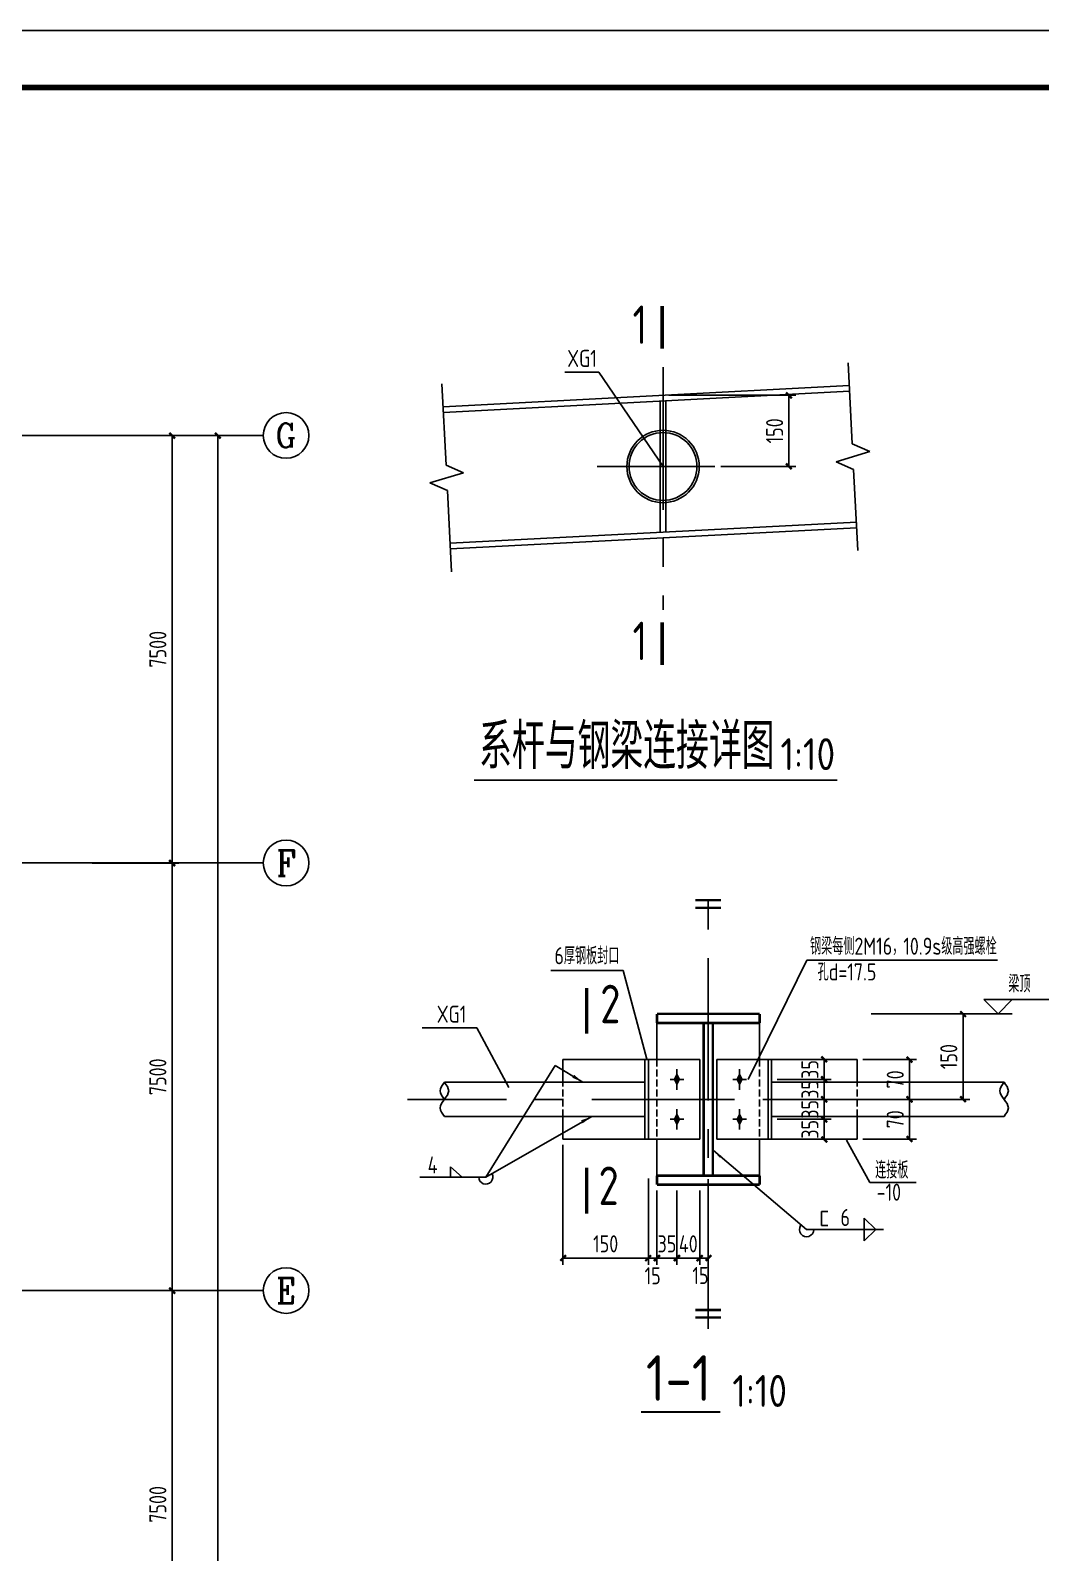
# Model space of a CAD drawing. Header units: millimetres. Extents: x 865490 to 879904, y 39442 to 44891.
# Drawn here: x 871184.9 to 871362.1, y 39777 to 40044 of the extents above; entities that cross this region are included whole.
import ezdxf
from ezdxf.enums import TextEntityAlignment as Align

# ---------------------------------------------------------------- set-up
doc = ezdxf.new("R2010")
doc.units = ezdxf.units.MM
doc.header["$LTSCALE"] = 1000
doc.header["$MEASUREMENT"] = 0
for name, pattern in [('2', [11.4, 9, -0.9, 0.6, -0.9]), ('CENTER', [2, 1.25, -0.25, 0.25, -0.25]), ('DASH', [0.35, 0.25, -0.1]), ('DASHED', [117.236842, 78.157895, -39.078947]), ('DOTE', [2.42, 2, -0.2, 0.02, -0.2])]:
    doc.linetypes.add(name, pattern=pattern)
doc.layers.add('1', color=4, linetype='Continuous', lineweight=70)
for name, color, linetype in [('1000', 2, 'Continuous'), ('11', 134, 'Continuous'), ('AXIS', 3, 'Continuous'), ('AXIS_TEXT', 7, 'Continuous'), ('BEAM', 4, 'DASHED'), ('COLUMN', 9, 'Continuous'), ('DIM', 7, 'Continuous'), ('DOTE', 1, 'DOTE'), ('M_Prof', 2, 'Continuous'), ('THIN', 7, 'Continuous'), ('尺寸标注', 7, 'Continuous'), ('文字', 7, 'Continuous'), ('标注', 7, 'Continuous'), ('梁－点划线', 253, '2'), ('焊缝标注', 3, 'Continuous')]:
    doc.layers.add(name, color=color, linetype=linetype)
doc.styles.add('_TCH_AXIS', font='COMPLEX', dxfattribs={"bigfont": 'GBCBIG'})
doc.styles.add('COMPLEX', font='COMPLEX')
doc.styles.add('GBHZ', font='gbenor.shx', dxfattribs={"width": 0.9, "bigfont": 'gbcbig.shx'})
doc.dimstyles.new('Y10', dxfattribs={"dimscale": 0, "dimtxt": 3, "dimasz": 0.01, "dimexe": 1.2, "dimexo": 1, "dimgap": 1, "dimtad": 1, "dimdec": 0, "dimlfac": 10, "dimzin": 0, "dimdsep": 46, "dimtxsty": 'GBHZ', "dimblk1": 'DX', "dimblk2": 'DX', "dimsah": 1, "dimcen": 0.09, "dimdle": 1, "dimadec": 0, "dimazin": 0, "dimtfac": 1, "dimtdec": 0, "dimtix": 1, "dimtmove": 2, "dimatfit": 3, "dimldrblk": 'DX', "dimfxl": 0, "dimtolj": 1, "dimtzin": 0, "dimarcsym": 0})
doc.dimstyles.new('Y100', dxfattribs={"dimscale": 0, "dimtxt": 3, "dimasz": 0.01, "dimexe": 1.2, "dimexo": 2, "dimgap": 1, "dimtad": 1, "dimdec": 0, "dimlfac": 100, "dimzin": 0, "dimdsep": 46, "dimtxsty": 'GBHZ', "dimblk": 'DX', "dimcen": 0.09, "dimdle": 1, "dimclrd": 7, "dimclre": 7, "dimclrt": 7, "dimadec": 0, "dimazin": 0, "dimtfac": 1, "dimtdec": 0, "dimtix": 1, "dimtmove": 2, "dimatfit": 3, "dimldrblk": 'DX', "dimfxl": 0, "dimtolj": 1, "dimtzin": 0, "dimarcsym": 0})

# ---------------------------------------------------------------- blocks, each defined once
blk = doc.blocks.new('BOLIT_GAOQIANG')
at = {"layer": 'THIN', "color": 252}
for p, q in [((-1.2, 0), (1.2, 0)), ((0, 1.8), (0, -1.8))]:
    blk.add_line(p, q, dxfattribs=at)
at = {"layer": 'THIN'}
blk.add_solid([(0, 1.2), (0.6, 0), (-0.6, 0), (0, -1.2)], dxfattribs=at)
blk = doc.blocks.new('DX')
at = {"color": 0, "linetype": 'ByBlock', "const_width": 40}
blk.add_lwpolyline([(-54, -51), (46, 49)], dxfattribs=at)
blk = doc.blocks.new('*D129')
at = {"layer": 'Defpoints', "color": 0, "linetype": 'ByBlock', "transparency": 16777216}
for p in [(871329.94, 39863.45, 0.01), (871329.94, 39856.45, 0.01), (871339.15, 39856.45)]:
    blk.add_point(p, dxfattribs=at)
at = {"layer": 'dim', "color": 0, "linetype": 'ByBlock', "lineweight": -2, "transparency": 16777216}
for p, q in [((871330.94, 39863.45), (871340.35, 39863.45)), ((871339.15, 39863.44), (871339.15, 39856.46)), ((871330.94, 39856.45), (871340.35, 39856.45))]:
    blk.add_line(p, q, dxfattribs=at)
at = {"layer": 'dim', "color": 0, "linetype": 'ByBlock', "lineweight": -2, "transparency": 16777216, "xscale": 0.01, "yscale": 0.01, "zscale": 0.01}
for p, rotation in [((871339.15, 39863.45), 90), ((871339.15, 39856.45), 270)]:
    blk.add_blockref('DX', p, dxfattribs=dict(at, rotation=rotation))
at = {"layer": 'dim', "color": 0, "linetype": 'ByBlock', "transparency": 16777216, "insert": (871336.65, 39859.95), "char_height": 3, "attachment_point": 5, "rotation": 90, "style": 'GBHZ'}
blk.add_mtext('\\A1;70', dxfattribs=at)
blk = doc.blocks.new('*D130')
at = {"layer": 'Defpoints', "color": 0, "linetype": 'ByBlock', "transparency": 16777216}
for p in [(871329.94, 39856.45), (871329.94, 39849.45, 0.02), (871339.15, 39849.45)]:
    blk.add_point(p, dxfattribs=at)
at = {"layer": 'dim', "color": 0, "linetype": 'ByBlock', "lineweight": -2, "transparency": 16777216}
for p, q in [((871330.94, 39856.45), (871340.35, 39856.45)), ((871339.15, 39856.44), (871339.15, 39849.46)), ((871330.94, 39849.45), (871340.35, 39849.45))]:
    blk.add_line(p, q, dxfattribs=at)
at = {"layer": 'dim', "color": 0, "linetype": 'ByBlock', "lineweight": -2, "transparency": 16777216, "xscale": 0.01, "yscale": 0.01, "zscale": 0.01}
for p, rotation in [((871339.15, 39856.45), 90), ((871339.15, 39849.45), 270)]:
    blk.add_blockref('DX', p, dxfattribs=dict(at, rotation=rotation))
at = {"layer": 'dim', "color": 0, "linetype": 'ByBlock', "transparency": 16777216, "insert": (871336.65, 39852.95), "char_height": 3, "attachment_point": 5, "rotation": 90, "style": 'GBHZ'}
blk.add_mtext('\\A1;70', dxfattribs=at)
blk = doc.blocks.new('*D118')
at = {"layer": 'Defpoints', "color": 0, "linetype": 'ByBlock', "transparency": 16777216}
for p in [(871314.94, 39852.95, 0), (871324.18, 39852.95), (871314.94, 39849.45, 0)]:
    blk.add_point(p, dxfattribs=at)
at = {"layer": 'dim', "color": 0, "linetype": 'ByBlock', "lineweight": -2, "transparency": 16777216}
for p, q in [((871315.94, 39852.95), (871325.38, 39852.95)), ((871324.18, 39852.96), (871324.18, 39852.97)), ((871324.18, 39849.45), (871324.18, 39852.95)), ((871315.94, 39849.45), (871325.38, 39849.45)), ((871324.18, 39849.44), (871324.18, 39849.43))]:
    blk.add_line(p, q, dxfattribs=at)
at = {"layer": 'dim', "color": 0, "linetype": 'ByBlock', "lineweight": -2, "transparency": 16777216, "xscale": 0.01, "yscale": 0.01, "zscale": 0.01}
for p, rotation in [((871324.18, 39852.95), 270), ((871324.18, 39849.45), 90)]:
    blk.add_blockref('DX', p, dxfattribs=dict(at, rotation=rotation))
at = {"layer": 'dim', "color": 0, "linetype": 'ByBlock', "transparency": 16777216, "insert": (871321.68, 39851.2), "char_height": 3, "attachment_point": 5, "rotation": 90, "style": 'GBHZ'}
blk.add_mtext('\\A1;35', dxfattribs=at)
blk = doc.blocks.new('*D119')
at = {"layer": 'Defpoints', "color": 0, "linetype": 'ByBlock', "transparency": 16777216}
for p in [(871314.94, 39856.45, 0), (871324.18, 39856.45), (871314.94, 39852.95, 0)]:
    blk.add_point(p, dxfattribs=at)
at = {"layer": 'dim', "color": 0, "linetype": 'ByBlock', "lineweight": -2, "transparency": 16777216}
for p, q in [((871315.94, 39856.45), (871325.38, 39856.45)), ((871324.18, 39856.46), (871324.18, 39856.47)), ((871324.18, 39852.95), (871324.18, 39856.45)), ((871315.94, 39852.95), (871325.38, 39852.95)), ((871324.18, 39852.94), (871324.18, 39852.93))]:
    blk.add_line(p, q, dxfattribs=at)
at = {"layer": 'dim', "color": 0, "linetype": 'ByBlock', "lineweight": -2, "transparency": 16777216, "xscale": 0.01, "yscale": 0.01, "zscale": 0.01}
for p, rotation in [((871324.18, 39856.45), 270), ((871324.18, 39852.95), 90)]:
    blk.add_blockref('DX', p, dxfattribs=dict(at, rotation=rotation))
at = {"layer": 'dim', "color": 0, "linetype": 'ByBlock', "transparency": 16777216, "insert": (871321.68, 39854.7), "char_height": 3, "attachment_point": 5, "rotation": 90, "style": 'GBHZ'}
blk.add_mtext('\\A1;35', dxfattribs=at)
blk = doc.blocks.new('*D120')
at = {"layer": 'Defpoints', "color": 0, "linetype": 'ByBlock', "transparency": 16777216}
for p in [(871314.94, 39859.95, 0), (871324.18, 39859.95), (871314.94, 39856.45, 0)]:
    blk.add_point(p, dxfattribs=at)
at = {"layer": 'dim', "color": 0, "linetype": 'ByBlock', "lineweight": -2, "transparency": 16777216}
for p, q in [((871315.94, 39859.95), (871325.38, 39859.95)), ((871324.18, 39859.96), (871324.18, 39859.97)), ((871324.18, 39856.45), (871324.18, 39859.95)), ((871315.94, 39856.45), (871325.38, 39856.45)), ((871324.18, 39856.44), (871324.18, 39856.43))]:
    blk.add_line(p, q, dxfattribs=at)
at = {"layer": 'dim', "color": 0, "linetype": 'ByBlock', "lineweight": -2, "transparency": 16777216, "xscale": 0.01, "yscale": 0.01, "zscale": 0.01}
for p, rotation in [((871324.18, 39859.95), 270), ((871324.18, 39856.45), 90)]:
    blk.add_blockref('DX', p, dxfattribs=dict(at, rotation=rotation))
at = {"layer": 'dim', "color": 0, "linetype": 'ByBlock', "transparency": 16777216, "insert": (871321.68, 39858.2), "char_height": 3, "attachment_point": 5, "rotation": 90, "style": 'GBHZ'}
blk.add_mtext('\\A1;35', dxfattribs=at)
blk = doc.blocks.new('*D121')
at = {"layer": 'Defpoints', "color": 0, "linetype": 'ByBlock', "transparency": 16777216}
for p in [(871314.94, 39863.45, 0), (871324.18, 39863.45), (871314.94, 39859.95, 0)]:
    blk.add_point(p, dxfattribs=at)
at = {"layer": 'dim', "color": 0, "linetype": 'ByBlock', "lineweight": -2, "transparency": 16777216}
for p, q in [((871315.94, 39863.45), (871325.38, 39863.45)), ((871324.18, 39863.46), (871324.18, 39863.47)), ((871324.18, 39859.95), (871324.18, 39863.45)), ((871315.94, 39859.95), (871325.38, 39859.95)), ((871324.18, 39859.94), (871324.18, 39859.93))]:
    blk.add_line(p, q, dxfattribs=at)
at = {"layer": 'dim', "color": 0, "linetype": 'ByBlock', "lineweight": -2, "transparency": 16777216, "xscale": 0.01, "yscale": 0.01, "zscale": 0.01}
for p, rotation in [((871324.18, 39863.45), 270), ((871324.18, 39859.95), 90)]:
    blk.add_blockref('DX', p, dxfattribs=dict(at, rotation=rotation))
at = {"layer": 'dim', "color": 0, "linetype": 'ByBlock', "transparency": 16777216, "insert": (871321.68, 39861.7), "char_height": 3, "attachment_point": 5, "rotation": 90, "style": 'GBHZ'}
blk.add_mtext('\\A1;35', dxfattribs=at)
blk = doc.blocks.new('*D122')
at = {"layer": 'Defpoints', "color": 0, "transparency": 16777216}
for p in [(871278.34, 39849.45, 0), (871293.34, 39843.57, -0.01), (871293.34, 39828.61)]:
    blk.add_point(p, dxfattribs=at)
at = {"layer": 'dim', "color": 0, "lineweight": -2, "transparency": 16777216}
for p, q in [((871278.34, 39848.45), (871278.34, 39827.41)), ((871293.34, 39842.57), (871293.34, 39827.41)), ((871278.35, 39828.61), (871293.33, 39828.61))]:
    blk.add_line(p, q, dxfattribs=at)
at = {"layer": 'dim', "color": 0, "lineweight": -2, "transparency": 16777216, "xscale": 0.01, "yscale": 0.01, "zscale": 0.01, "rotation": 180}
blk.add_blockref('DX', (871278.34, 39828.61), dxfattribs=at)
at = {"layer": 'dim', "color": 0, "lineweight": -2, "transparency": 16777216, "xscale": 0.01, "yscale": 0.01, "zscale": 0.01}
blk.add_blockref('DX', (871293.34, 39828.61), dxfattribs=at)
at = {"layer": 'dim', "color": 0, "transparency": 16777216, "insert": (871285.84, 39831.11), "char_height": 3, "attachment_point": 5, "style": 'GBHZ'}
blk.add_mtext('\\A1;150', dxfattribs=at)
blk = doc.blocks.new('*D123')
at = {"layer": 'Defpoints', "color": 0, "transparency": 16777216}
for p in [(871293.34, 39843.57, -0.01), (871294.84, 39841.48), (871294.84, 39828.61)]:
    blk.add_point(p, dxfattribs=at)
at = {"layer": 'dim', "color": 0, "lineweight": -2, "transparency": 16777216}
for p, q in [((871293.34, 39842.57), (871293.34, 39827.41)), ((871294.84, 39840.48), (871294.84, 39827.41)), ((871293.33, 39828.61), (871293.32, 39828.61)), ((871293.34, 39828.61), (871294.84, 39828.61)), ((871294.85, 39828.61), (871294.86, 39828.61))]:
    blk.add_line(p, q, dxfattribs=at)
at = {"layer": 'dim', "color": 0, "lineweight": -2, "transparency": 16777216, "xscale": 0.01, "yscale": 0.01, "zscale": 0.01}
blk.add_blockref('DX', (871293.34, 39828.61), dxfattribs=at)
at = {"layer": 'dim', "color": 0, "lineweight": -2, "transparency": 16777216, "xscale": 0.01, "yscale": 0.01, "zscale": 0.01, "rotation": 180}
blk.add_blockref('DX', (871294.84, 39828.61), dxfattribs=at)
at = {"layer": 'dim', "color": 0, "transparency": 16777216, "insert": (871294.09, 39825.51), "char_height": 3, "attachment_point": 5, "style": 'GBHZ'}
blk.add_mtext('\\A1;15', dxfattribs=at)
blk = doc.blocks.new('*D124')
at = {"layer": 'Defpoints', "color": 0, "transparency": 16777216}
for p in [(871294.84, 39841.48), (871298.34, 39841.48), (871298.34, 39828.61)]:
    blk.add_point(p, dxfattribs=at)
at = {"layer": 'dim', "color": 0, "lineweight": -2, "transparency": 16777216}
for p, q in [((871294.84, 39840.48), (871294.84, 39827.41)), ((871298.34, 39840.48), (871298.34, 39827.41)), ((871294.83, 39828.61), (871294.82, 39828.61)), ((871294.84, 39828.61), (871298.34, 39828.61)), ((871298.35, 39828.61), (871298.36, 39828.61))]:
    blk.add_line(p, q, dxfattribs=at)
at = {"layer": 'dim', "color": 0, "lineweight": -2, "transparency": 16777216, "xscale": 0.01, "yscale": 0.01, "zscale": 0.01}
blk.add_blockref('DX', (871294.84, 39828.61), dxfattribs=at)
at = {"layer": 'dim', "color": 0, "lineweight": -2, "transparency": 16777216, "xscale": 0.01, "yscale": 0.01, "zscale": 0.01, "rotation": 180}
blk.add_blockref('DX', (871298.34, 39828.61), dxfattribs=at)
at = {"layer": 'dim', "color": 0, "transparency": 16777216, "insert": (871296.59, 39831.11), "char_height": 3, "attachment_point": 5, "style": 'GBHZ'}
blk.add_mtext('\\A1;35', dxfattribs=at)
blk = doc.blocks.new('*D125')
at = {"layer": 'Defpoints', "color": 0, "transparency": 16777216}
for p in [(871298.34, 39841.48), (871302.34, 39841.48), (871302.34, 39828.61)]:
    blk.add_point(p, dxfattribs=at)
at = {"layer": 'dim', "color": 0, "lineweight": -2, "transparency": 16777216}
for p, q in [((871298.34, 39840.48), (871298.34, 39827.41)), ((871302.34, 39840.48), (871302.34, 39827.41)), ((871298.33, 39828.61), (871298.32, 39828.61)), ((871298.34, 39828.61), (871302.34, 39828.61)), ((871302.35, 39828.61), (871302.36, 39828.61))]:
    blk.add_line(p, q, dxfattribs=at)
at = {"layer": 'dim', "color": 0, "lineweight": -2, "transparency": 16777216, "xscale": 0.01, "yscale": 0.01, "zscale": 0.01}
blk.add_blockref('DX', (871298.34, 39828.61), dxfattribs=at)
at = {"layer": 'dim', "color": 0, "lineweight": -2, "transparency": 16777216, "xscale": 0.01, "yscale": 0.01, "zscale": 0.01, "rotation": 180}
blk.add_blockref('DX', (871302.34, 39828.61), dxfattribs=at)
at = {"layer": 'dim', "color": 0, "transparency": 16777216, "insert": (871300.34, 39831.11), "char_height": 3, "attachment_point": 5, "style": 'GBHZ'}
blk.add_mtext('\\A1;40', dxfattribs=at)
blk = doc.blocks.new('*D126')
at = {"layer": 'Defpoints', "color": 0, "transparency": 16777216}
for p in [(871303.84, 39843.45), (871302.34, 39841.48), (871303.84, 39828.61)]:
    blk.add_point(p, dxfattribs=at)
at = {"layer": 'dim', "color": 0, "lineweight": -2, "transparency": 16777216}
for p, q in [((871303.84, 39842.45), (871303.84, 39827.41)), ((871302.34, 39840.48), (871302.34, 39827.41)), ((871302.33, 39828.61), (871302.32, 39828.61)), ((871302.34, 39828.61), (871303.84, 39828.61)), ((871303.85, 39828.61), (871303.86, 39828.61))]:
    blk.add_line(p, q, dxfattribs=at)
at = {"layer": 'dim', "color": 0, "lineweight": -2, "transparency": 16777216, "xscale": 0.01, "yscale": 0.01, "zscale": 0.01}
blk.add_blockref('DX', (871302.34, 39828.61), dxfattribs=at)
at = {"layer": 'dim', "color": 0, "lineweight": -2, "transparency": 16777216, "xscale": 0.01, "yscale": 0.01, "zscale": 0.01, "rotation": 180}
blk.add_blockref('DX', (871303.84, 39828.61), dxfattribs=at)
at = {"layer": 'dim', "color": 0, "transparency": 16777216, "insert": (871302.47, 39825.56), "char_height": 3, "attachment_point": 5, "style": 'GBHZ'}
blk.add_mtext('\\A1;15', dxfattribs=at)
blk = doc.blocks.new('*D127')
at = {"layer": 'Defpoints', "color": 0, "transparency": 16777216}
for p in [(871331.44, 39871.45, -0.01), (871348.54, 39871.45), (871331.44, 39856.45, -0.01)]:
    blk.add_point(p, dxfattribs=at)
at = {"layer": 'dim', "color": 0, "lineweight": -2, "transparency": 16777216}
for p, q in [((871332.44, 39871.45), (871349.74, 39871.45)), ((871348.54, 39856.46), (871348.54, 39871.44)), ((871332.44, 39856.45), (871349.74, 39856.45))]:
    blk.add_line(p, q, dxfattribs=at)
at = {"layer": 'dim', "color": 0, "lineweight": -2, "transparency": 16777216, "xscale": 0.01, "yscale": 0.01, "zscale": 0.01}
for p, rotation in [((871348.54, 39871.45), 90), ((871348.54, 39856.45), 270)]:
    blk.add_blockref('DX', p, dxfattribs=dict(at, rotation=rotation))
at = {"layer": 'dim', "color": 0, "transparency": 16777216, "insert": (871346.04, 39863.95), "char_height": 3, "attachment_point": 5, "rotation": 90, "style": 'GBHZ'}
blk.add_mtext('\\A1;150', dxfattribs=at)
blk = doc.blocks.new('*D128')
at = {"layer": 'Defpoints', "color": 0, "transparency": 16777216}
for p in [(871295.91, 39979.97), (871317.98, 39979.97), (871305.02, 39967.47)]:
    blk.add_point(p, dxfattribs=at)
at = {"layer": 'dim', "color": 0, "lineweight": -2, "transparency": 16777216}
for p, q in [((871296.91, 39979.97), (871319.18, 39979.97)), ((871317.98, 39967.48), (871317.98, 39979.96)), ((871306.02, 39967.47), (871319.18, 39967.47))]:
    blk.add_line(p, q, dxfattribs=at)
at = {"layer": 'dim', "color": 0, "lineweight": -2, "transparency": 16777216, "xscale": 0.01, "yscale": 0.01, "zscale": 0.01}
for p, rotation in [((871317.98, 39979.97), 90), ((871317.98, 39967.47), 270)]:
    blk.add_blockref('DX', p, dxfattribs=dict(at, rotation=rotation))
at = {"layer": 'dim', "color": 0, "transparency": 16777216, "insert": (871315.48, 39973.72), "char_height": 3, "attachment_point": 5, "rotation": 90, "style": 'GBHZ'}
blk.add_mtext('\\A1;150', dxfattribs=at)
blk = doc.blocks.new('_AXISO')
blk.add_circle((0, 0), 0.5)
at = {"layer": 'AXIS_TEXT', "style": 'COMPLEX', "width": 1.041667}
blk.add_attdef('A', text='', height=0.56, dxfattribs=at).set_placement((-0.25, -0.28), (0.25, -0.28), align=Align.FIT)
blk = doc.blocks.new('*D431')
at = {"layer": 'Defpoints', "color": 0, "transparency": 16777216}
for p in [(871193.78, 39822.91), (871209.78, 39822.91), (871193.78, 39747.91)]:
    blk.add_point(p, dxfattribs=at)
at = {"layer": 'dim', "color": 7, "lineweight": -2, "transparency": 16777216}
for p, q in [((871195.78, 39822.91), (871210.98, 39822.91)), ((871209.78, 39747.92), (871209.78, 39822.9)), ((871195.78, 39747.91), (871210.98, 39747.91))]:
    blk.add_line(p, q, dxfattribs=at)
at = {"layer": 'dim', "color": 7, "lineweight": -2, "transparency": 16777216, "xscale": 0.01, "yscale": 0.01, "zscale": 0.01}
for p, rotation in [((871209.78, 39822.91), 90), ((871209.78, 39747.91), 270)]:
    blk.add_blockref('DX', p, dxfattribs=dict(at, rotation=rotation))
at = {"layer": 'dim', "color": 7, "transparency": 16777216, "insert": (871207.28, 39785.41), "char_height": 3, "attachment_point": 5, "rotation": 90, "style": 'GBHZ'}
blk.add_mtext('\\A1;7500', dxfattribs=at)
blk = doc.blocks.new('*D432')
at = {"layer": 'Defpoints', "color": 0, "transparency": 16777216}
for p in [(871193.78, 39897.91), (871209.78, 39897.91), (871193.78, 39822.91)]:
    blk.add_point(p, dxfattribs=at)
at = {"layer": 'dim', "color": 7, "lineweight": -2, "transparency": 16777216}
for p, q in [((871195.78, 39897.91), (871210.98, 39897.91)), ((871209.78, 39822.92), (871209.78, 39897.9)), ((871195.78, 39822.91), (871210.98, 39822.91))]:
    blk.add_line(p, q, dxfattribs=at)
at = {"layer": 'dim', "color": 7, "lineweight": -2, "transparency": 16777216, "xscale": 0.01, "yscale": 0.01, "zscale": 0.01}
for p, rotation in [((871209.78, 39897.91), 90), ((871209.78, 39822.91), 270)]:
    blk.add_blockref('DX', p, dxfattribs=dict(at, rotation=rotation))
at = {"layer": 'dim', "color": 7, "transparency": 16777216, "insert": (871207.28, 39860.41), "char_height": 3, "attachment_point": 5, "rotation": 90, "style": 'GBHZ'}
blk.add_mtext('\\A1;7500', dxfattribs=at)
blk = doc.blocks.new('*D433')
at = {"layer": 'Defpoints', "color": 0, "transparency": 16777216}
for p in [(871193.78, 39972.91), (871209.78, 39972.91), (871193.78, 39897.91)]:
    blk.add_point(p, dxfattribs=at)
at = {"layer": 'dim', "color": 7, "lineweight": -2, "transparency": 16777216}
for p, q in [((871195.78, 39972.91), (871210.98, 39972.91)), ((871209.78, 39897.92), (871209.78, 39972.9)), ((871195.78, 39897.91), (871210.98, 39897.91))]:
    blk.add_line(p, q, dxfattribs=at)
at = {"layer": 'dim', "color": 7, "lineweight": -2, "transparency": 16777216, "xscale": 0.01, "yscale": 0.01, "zscale": 0.01}
for p, rotation in [((871209.78, 39972.91), 90), ((871209.78, 39897.91), 270)]:
    blk.add_blockref('DX', p, dxfattribs=dict(at, rotation=rotation))
at = {"layer": 'dim', "color": 7, "transparency": 16777216, "insert": (871207.28, 39935.41), "char_height": 3, "attachment_point": 5, "rotation": 90, "style": 'GBHZ'}
blk.add_mtext('\\A1;7500', dxfattribs=at)
blk = doc.blocks.new('*D434')
at = {"layer": 'Defpoints', "color": 0, "transparency": 16777216}
for p in [(871193.78, 39972.91), (871217.78, 39972.91), (871193.78, 39522.91)]:
    blk.add_point(p, dxfattribs=at)
at = {"layer": 'dim', "color": 7, "lineweight": -2, "transparency": 16777216}
for p, q in [((871195.78, 39972.91), (871218.98, 39972.91)), ((871217.78, 39522.92), (871217.78, 39972.9)), ((871195.78, 39522.91), (871218.98, 39522.91))]:
    blk.add_line(p, q, dxfattribs=at)
at = {"layer": 'dim', "color": 7, "lineweight": -2, "transparency": 16777216, "xscale": 0.01, "yscale": 0.01, "zscale": 0.01}
for p, rotation in [((871217.78, 39972.91), 90), ((871217.78, 39522.91), 270)]:
    blk.add_blockref('DX', p, dxfattribs=dict(at, rotation=rotation))
at = {"layer": 'dim', "color": 7, "transparency": 16777216, "insert": (871215.28, 39747.91), "char_height": 3, "attachment_point": 5, "rotation": 90, "style": 'GBHZ'}
blk.add_mtext('\\A1;45000', dxfattribs=at)

msp = doc.modelspace()

# ---------------------------------------------------------------- linework, layer by layer
at = {"color": 0}
for p, q in [((871453.499, 40043.955), (870612.499, 40043.955)), ((870612.499, 40043.955), (871453.499, 40043.955))]:
    msp.add_line(p, q, dxfattribs=at)
at = {"color": 0, "linetype": 'Continuous'}
for p, q in [((871365.083, 39873.958), (871352.17, 39873.958)), ((871352.17, 39873.958), (871354.676, 39871.452)), ((871357.182, 39873.958), (871354.676, 39871.452))]:
    msp.add_line(p, q, dxfattribs=at)
at = {"color": 0, "const_width": 1}
msp.add_lwpolyline([(871443.499, 39459.955), (870637.499, 39459.955), (870637.499, 40033.955), (871443.499, 40033.955)], close=True, dxfattribs=at)
at = {"layer": '1', "color": 2, "const_width": 0.6}
for points, elevation in [([(871295.758, 39995.597), (871295.758, 39988.116)], -0.088), ([(871295.758, 39940.119), (871295.758, 39932.638)], -0.088), ([(871282.53, 39875.994), (871282.53, 39867.969)], 0.002), ([(871282.53, 39836.427), (871282.53, 39844.452)], -0.005)]:
    msp.add_lwpolyline(points, dxfattribs=dict(at, elevation=elevation))
at = {"layer": '1000'}
for p, q in [((871295.406, 39978.938), (871295.406, 39955.907)), ((871296.406, 39978.99), (871296.406, 39955.959))]:
    msp.add_line(p, q, dxfattribs=at)
at = {"layer": '11'}
for p, q in [((871328.575, 39981.664), (871257.319, 39977.96)), ((871328.627, 39980.665), (871257.371, 39976.961)), ((871329.821, 39957.696), (871258.565, 39953.992)), ((871329.873, 39956.697), (871258.617, 39952.994))]:
    msp.add_line(p, q, dxfattribs=at)
at = {"layer": 'AXIS'}
for p, q in [((871284.619, 39984.027, -0.092), (871278.659, 39984.027, -0.092)), ((871295.906, 39967.466), (871284.619, 39984.027, -0.092)), ((871288.927, 39879.049, 0), (871276.239, 39879.049, 0)), ((871293.04, 39863.502, 0), (871288.927, 39879.049, 0)), ((871310.84, 39859.952), (871321.137, 39880.893, 0.008)), ((871321.137, 39880.893, 0.008), (871354.591, 39880.893, 0.008)), ((871263.223, 39868.997, 0), (871253.626, 39868.997, 0)), ((871268.857, 39858.534, 0), (871263.223, 39868.997, 0)), ((871328.093, 39849.299, 0.001), (871332.19, 39841.886, 0.001)), ((871340.296, 39841.886, 0.001), (871332.19, 39841.886, 0.001))]:
    msp.add_line(p, q, dxfattribs=at)
at = {"layer": 'AXIS', "color": 0}
for p, q in [((871193.776, 39972.914), (871225.776, 39972.914)), ((871193.776, 39897.914), (871225.776, 39897.914)), ((871193.776, 39822.914), (871225.776, 39822.914))]:
    msp.add_line(p, q, dxfattribs=at)
at = {"layer": 'BEAM', "linetype": 'DASH', "ltscale": 0.005}
for p, q in [((871294.84, 39863.452, -0.012), (871294.84, 39849.452, -0.008)), ((871312.84, 39863.452, -0.007), (871312.84, 39849.452, -0.003)), ((871278.34, 39853.452, -0.005), (871278.34, 39859.452, -0.002)), ((871329.94, 39853.452, 0.002), (871329.94, 39859.452, 0.004))]:
    msp.add_line(p, q, dxfattribs=at)
at = {"layer": 'COLUMN'}
for p, q in [((871294.84, 39869.852), (871294.84, 39863.452, -0.012)), ((871312.84, 39869.852), (871312.84, 39863.452, 0.009)), ((871302.34, 39863.452, 0.004), (871278.34, 39863.452, -0.006)), ((871278.34, 39863.452, -0.001), (871278.34, 39859.452, -0.01)), ((871292.74, 39863.452, -0.007), (871292.74, 39849.452, -0.003)), ((871293.34, 39863.452, -0.003), (871293.34, 39849.452, -0.003)), ((871302.34, 39849.452), (871302.34, 39863.452)), ((871305.34, 39863.452, -0.007), (871329.94, 39863.452, 0.001)), ((871305.34, 39849.452), (871305.34, 39863.452)), ((871314.34, 39863.452, -0.003), (871314.34, 39849.452, 0.001)), ((871314.94, 39863.452, 0.001), (871314.94, 39849.452, 0.001)), ((871329.94, 39863.452, 0.005), (871329.94, 39859.452, -0.004)), ((871292.74, 39859.452), (871257.554, 39859.452)), ((871355.739, 39859.452), (871314.94, 39859.452)), ((871292.74, 39853.452), (871257.554, 39853.452)), ((871278.34, 39849.452, -0.001), (871278.34, 39853.452, -0.033)), ((871355.739, 39853.452), (871314.94, 39853.452)), ((871329.94, 39849.452, 0.005), (871329.94, 39853.452, -0.027)), ((871302.34, 39849.452, 0.004), (871278.34, 39849.452, -0.006)), ((871294.84, 39849.452, -0.008), (871294.84, 39843.081)), ((871305.34, 39849.452, -0.007), (871329.94, 39849.452, 0.001)), ((871312.84, 39849.452, -0.003), (871312.84, 39843.081)), ((871294.84, 39842.688, 0.003), (871294.84, 39843.081)), ((871312.84, 39842.688, 0.003), (871312.84, 39843.081, 0.037))]:
    msp.add_line(p, q, dxfattribs=at)
at = {"layer": 'dim'}
for radius in [6.35, 5.95]:
    msp.add_circle((871295.906, 39967.466), radius, dxfattribs=at)
at = {"layer": 'DOTE', "linetype": 'CENTER', "ltscale": 0.02}
for p, q in [((871295.906, 39984.86), (871295.906, 39942.311)), ((870691.776, 39972.914), (871193.776, 39972.914)), ((871284.36, 39967.466), (871305.018, 39967.466)), ((870691.776, 39897.914), (871193.776, 39897.914)), ((871303.84, 39816.224), (871303.84, 39892.879)), ((871348.443, 39856.452), (871251.094, 39856.452)), ((870691.776, 39822.914), (871193.776, 39822.914))]:
    msp.add_line(p, q, dxfattribs=at)
at = {"layer": 'M_Prof'}
for points in [[(871257.554, 39859.452), (871258.304, 39857.952), (871257.554, 39856.452), (871256.804, 39854.952), (871257.554, 39853.452)], [(871257.554, 39859.452), (871256.804, 39857.952), (871257.554, 39856.452)], [(871355.739, 39859.452), (871354.989, 39857.952), (871355.739, 39856.452), (871356.489, 39854.952), (871355.739, 39853.452)], [(871355.739, 39859.452), (871356.489, 39857.952), (871355.739, 39856.452)]]:
    msp.add_spline(points, degree=3, dxfattribs=at)
at = {"layer": 'THIN'}
for p, q in [((871329.107, 39971.428), (871328.368, 39985.658)), ((871257.851, 39967.724), (871257.112, 39981.955)), ((871326.267, 39968.276), (871332.181, 39970.085)), ((871332.181, 39970.085), (871329.107, 39971.428)), ((871260.925, 39966.382), (871257.851, 39967.724)), ((871329.341, 39966.934), (871326.267, 39968.276)), ((871255.011, 39964.572), (871260.925, 39966.382)), ((871258.085, 39963.23), (871255.011, 39964.572)), ((871330.081, 39952.703), (871329.341, 39966.934)), ((871258.825, 39948.999), (871258.085, 39963.23))]:
    msp.add_line(p, q, dxfattribs=at)
at = {"layer": '尺寸标注', "color": 3, "const_width": 0.45}
for points in [[(871294.84, 39871.452), (871312.84, 39871.452)], [(871294.84, 39871.452), (871294.84, 39869.852)], [(871312.84, 39871.452), (871312.84, 39869.852)], [(871294.84, 39869.852), (871312.84, 39869.852)], [(871303.04, 39843.081), (871303.04, 39869.852)], [(871304.64, 39843.081), (871304.64, 39869.852)], [(871294.84, 39843.081), (871312.84, 39843.081)], [(871294.84, 39843.081), (871294.84, 39841.481)], [(871294.84, 39841.481), (871312.84, 39841.481)], [(871312.84, 39843.081), (871312.84, 39841.481)]]:
    msp.add_lwpolyline(points, dxfattribs=at)
at = {"layer": '尺寸标注', "color": 253, "ltscale": 0.005}
msp.add_lwpolyline([(871304.745, 39847.458, 0, 0.45, 0), (871306.036, 39846.359, 0.45, 0.45, 0)], format="xyseb", dxfattribs=at)
at = {"layer": '文字', "color": 6, "const_width": 0.32}
for points in [[(871262.768, 39912.452), (871326.489, 39912.452)], [(871292.041, 39801.619), (871305.983, 39801.619)]]:
    msp.add_lwpolyline(points, dxfattribs=at)
at = {"layer": '标注', "color": 0, "const_width": 0.45, "elevation": -0.012}
for points in [[(871301.587, 39891.39), (871306.093, 39891.39)], [(871301.587, 39890.057), (871306.093, 39890.057)]]:
    msp.add_lwpolyline(points, dxfattribs=at)
at = {"layer": '标注', "color": 0, "const_width": 0.45}
for points in [[(871301.587, 39819.515), (871306.093, 39819.515)], [(871301.587, 39818.183), (871306.093, 39818.183)]]:
    msp.add_lwpolyline(points, dxfattribs=at)
at = {"layer": '梁－点划线', "color": 4, "ltscale": 2}
msp.add_line((871346.868, 39871.452), (871357.174, 39871.452), dxfattribs=at)
at = {"layer": '焊缝标注'}
for p, q in [((871276.974, 39862.404, -0.002), (871264.819, 39842.826, -0.003)), ((871276.974, 39862.404, -0.002), (871281.848, 39859.452)), ((871264.819, 39842.826, -0.003), (871283.434, 39853.452)), ((871304.745, 39847.458), (871321.087, 39833.609)), ((871258.639, 39844.626, -0.003), (871260.639, 39842.826, -0.003)), ((871258.639, 39844.626, -0.003), (871258.639, 39842.826, -0.003)), ((871264.819, 39842.826, -0.003), (871253.251, 39842.826, -0.003)), ((871323.717, 39836.809), (871324.839, 39836.809)), ((871323.717, 39834.299), (871323.717, 39836.809)), ((871334.587, 39833.609), (871321.087, 39833.609)), ((871323.717, 39834.299), (871324.839, 39834.299)), ((871331.215, 39835.609), (871333.215, 39833.609)), ((871331.215, 39835.609), (871331.215, 39833.609)), ((871331.215, 39831.609), (871331.215, 39833.609)), ((871331.215, 39831.609), (871333.215, 39833.609))]:
    msp.add_line(p, q, dxfattribs=at)
for centre, start, end in [((871264.819, 39842.826, -0.003), 179.99999, 27.34394), ((871321.087, 39833.609), 146.33277, 0)]:
    msp.add_arc(centre, 1.25, start, end, dxfattribs=at)
for points in [[(871281.848, 39859.452), (871279.988, 39860.248), (871280.304, 39860.758)], [(871283.434, 39853.452), (871281.81, 39852.248), (871281.528, 39852.778)]]:
    msp.add_solid(points, dxfattribs=at)

# ---------------------------------------------------------------- block references
at = {"layer": 'AXIS', "color": 0}
ref = msp.add_blockref('_AXISO', (871229.776, 39972.914), dxfattribs=dict(at, xscale=-8, yscale=8, zscale=8))
ref.add_attrib('A', 'G', dxfattribs={"layer": 'AXIS_TEXT', "color": 0, "height": 4.252, "style": '_TCH_AXIS'}).set_placement((871227.954, 39970.788), (871231.599, 39970.788), align=Align.FIT)
ref = msp.add_blockref('_AXISO', (871229.776, 39897.914), dxfattribs=dict(at, xscale=-8, yscale=8, zscale=8))
ref.add_attrib('A', 'F', dxfattribs={"layer": 'AXIS_TEXT', "color": 0, "height": 4.454, "style": '_TCH_AXIS'}).set_placement((871228.08, 39895.686), (871231.473, 39895.686), align=Align.FIT)
ref = msp.add_blockref('_AXISO', (871229.776, 39822.914), dxfattribs=dict(at, xscale=-8, yscale=8, zscale=8))
ref.add_attrib('A', 'E', dxfattribs={"layer": 'AXIS_TEXT', "color": 0, "height": 4.454, "style": '_TCH_AXIS'}).set_placement((871228.08, 39820.686), (871231.473, 39820.686), align=Align.FIT)
at = {"layer": 'THIN'}
for p in [(871298.34, 39859.952), (871298.34, 39852.952)]:
    msp.add_blockref('BOLIT_GAOQIANG', p, dxfattribs=at)
at = {"layer": 'THIN', "xscale": -1}
for p in [(871309.34, 39859.952), (871309.34, 39852.952)]:
    msp.add_blockref('BOLIT_GAOQIANG', p, dxfattribs=at)

# ---------------------------------------------------------------- texts
at = {"layer": 'AXIS', "color": 0, "style": 'GBHZ', "width": 0.9}
for s, height, p in [('1', 6.75, (871290.564, 39988.969, -0.132)), ('XG1', 3, (871279.103, 39984.927, -0.092)), ('1', 6.75, (871290.564, 39933.491, -0.132)), ('钢梁每侧2M16，10.9s级高强螺栓', 3, (871321.705, 39881.816, 0.008)), ('6厚钢板封口', 3, (871276.853, 39880.148, 0)), ('孔d=17.5', 3, (871323.024, 39877.306, 0.008)), ('2', 6.75, (871284.893, 39869.806, 0.007)), ('梁顶', 3, (871356.483, 39875.216)), ('XG1', 3, (871256.214, 39869.897, 0)), ('4', 3, (871254.619, 39843.442, -0.003)), ('2', 6.75, (871284.596, 39837.922, -0.001)), ('连接板', 3, (871333.126, 39842.568, 0.001)), ('-10', 3, (871333.374, 39838.669, 0.001)), ('6', 3, (871327.047, 39834.225))]:
    msp.add_text(s, height=height, dxfattribs=at).set_placement(p)
at = {"layer": '文字', "color": 6, "style": 'GBHZ'}
for s, height, p in [('系杆与钢梁连接详图', 8, (871263.631, 39914.403)), ('1:10', 5.6, (871316.508, 39914.207)), ('1-1', 8, (871292.904, 39803.57)), ('1:10', 5.6, (871308.065, 39802.503))]:
    msp.add_text(s, height=height, dxfattribs=at).set_placement(p)

# ---------------------------------------------------------------- dimensions: what is measured, and where the dimension line sits
at = {"layer": 'dim'}
dim = msp.add_linear_dim(base=(871317.984, 39979.966), p1=(871305.018, 39967.466), p2=(871295.906, 39979.966), angle=90, text='150', dimstyle='Y10', override={"dimscale": 1}, dxfattribs=at)
dim.commit()
dim.dimension.update_dxf_attribs({"geometry": '*D128', "text_midpoint": (871315.484, 39973.716)})
for base, p1, p2, dimstyle, picture, middle in [((871209.776, 39972.914), (871193.776, 39897.914), (871193.776, 39972.914), 'Y100', '*D433', (871207.276, 39935.414)), ((871217.776, 39972.914), (871193.776, 39522.914), (871193.776, 39972.914), 'Y100', '*D434', (871215.276, 39747.914)), ((871209.776, 39897.914), (871193.776, 39822.914), (871193.776, 39897.914), 'Y100', '*D432', (871207.276, 39860.414)), ((871348.541, 39871.452), (871331.44, 39856.452, -0.012), (871331.44, 39871.452, -0.012), 'Y10', '*D127', (871346.041, 39863.952)), ((871209.776, 39822.914), (871193.776, 39747.914), (871193.776, 39822.914), 'Y100', '*D431', (871207.276, 39785.414))]:
    dim = msp.add_linear_dim(base=base, p1=p1, p2=p2, angle=90, dimstyle=dimstyle, override={"dimscale": 1}, dxfattribs=at)
    dim.commit()
    dim.dimension.update_dxf_attribs({"geometry": picture, "text_midpoint": middle})
at = {"layer": 'dim', "color": 0, "linetype": 'ByBlock'}
for base, p1, p2, picture, middle in [((871324.183, 39863.452), (871314.94, 39859.952, -0.002), (871314.94, 39863.452, -0.004), '*D121', (871321.683, 39861.702)), ((871339.154, 39856.452, -0.012), (871329.94, 39863.452, 0.001), (871329.94, 39856.452, 0.003), '*D129', (871336.654, 39859.952, -0.012)), ((871324.183, 39859.952), (871314.94, 39856.452, 0.001), (871314.94, 39859.952, -0.002), '*D120', (871321.683, 39858.202)), ((871324.183, 39856.452), (871314.94, 39852.952, -0.002), (871314.94, 39856.452, 0.001), '*D119', (871321.683, 39854.702)), ((871339.154, 39849.452, -0.012), (871329.94, 39856.452, -0.012), (871329.94, 39849.452, 0.005), '*D130', (871336.654, 39852.952, -0.012)), ((871324.183, 39852.952), (871314.94, 39849.452, 0.001), (871314.94, 39852.952, -0.002), '*D118', (871321.683, 39851.202))]:
    dim = msp.add_linear_dim(base=base, p1=p1, p2=p2, angle=90, dimstyle='Y10', override={"dimscale": 1}, dxfattribs=at)
    dim.commit()
    dim.dimension.update_dxf_attribs({"geometry": picture, "text_midpoint": middle})
at = {"layer": 'dim'}
for base, p1, p2, picture, middle in [((871293.34, 39828.611), (871278.34, 39849.452, -0.001), (871293.34, 39843.573, -0.011), '*D122', (871285.84, 39831.111)), ((871298.34, 39828.611), (871294.84, 39841.481), (871298.34, 39841.481), '*D124', (871296.59, 39831.111))]:
    dim = msp.add_linear_dim(base=base, p1=p1, p2=p2, dimstyle='Y10', override={"dimscale": 1}, dxfattribs=at)
    dim.commit()
    dim.dimension.update_dxf_attribs({"geometry": picture, "text_midpoint": middle})
dim = msp.add_linear_dim(base=(871294.84, 39828.611), p1=(871293.34, 39843.573, -0.011), p2=(871294.84, 39841.481), dimstyle='Y10', override={"dimscale": 1}, dxfattribs=at)
dim.commit()
dim.dimension.update_dxf_attribs({"geometry": '*D123', "text_midpoint": (871294.09, 39825.511), "dimtype": 160})
dim = msp.add_linear_dim(base=(871303.84, 39828.611), p1=(871302.34, 39841.481), p2=(871303.84, 39843.452), text='15', dimstyle='Y10', override={"dimscale": 1}, dxfattribs=at)
dim.commit()
dim.dimension.update_dxf_attribs({"geometry": '*D126', "text_midpoint": (871302.468, 39825.56), "dimtype": 160})
dim = msp.add_linear_dim(base=(871302.34, 39828.611), p1=(871298.34, 39841.481), p2=(871302.34, 39841.481), text='40', dimstyle='Y10', override={"dimscale": 1}, dxfattribs=at)
dim.commit()
dim.dimension.update_dxf_attribs({"geometry": '*D125', "text_midpoint": (871300.34, 39831.111)})

doc.saveas('drawing.dxf')
